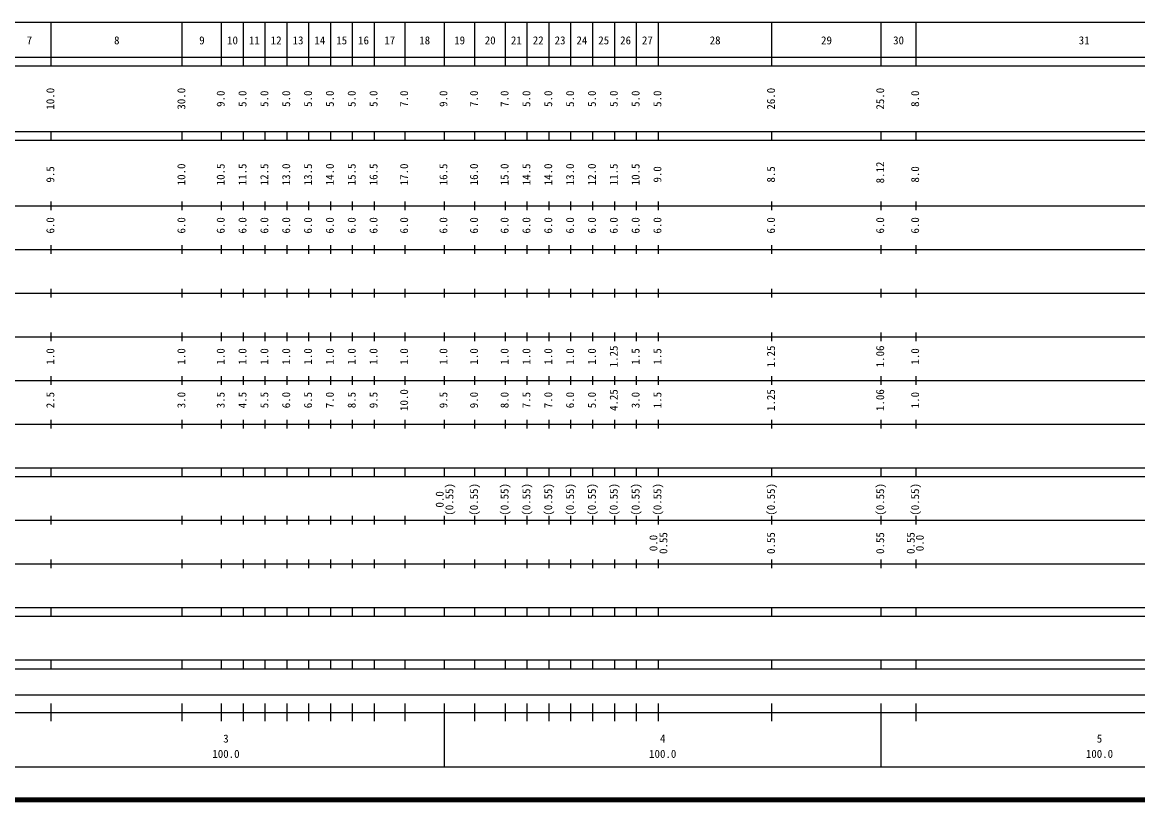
# Model space of a CAD drawing. Units: millimetres on the paper, enlarged 1000 times. Extents: x 40000 to 680000, y 20000 to 380000.
# Drawn here: x 271373 to 526752, y 20000 to 198000 of the extents above; entities that cross this region are included whole.
import ezdxf
from ezdxf.enums import TextEntityAlignment as Align

# ---------------------------------------------------------------- set-up
doc = ezdxf.new("R2010")
doc.units = ezdxf.units.MM
doc.header["$LTSCALE"] = 1000
doc.layers.add('M-TTL', color=2, linetype='Continuous', lineweight=140)
doc.layers.add('M-TTL-BAND', color=7, linetype='Continuous', lineweight=25)
doc.styles.add('ＭＳ ゴシック', font='')
doc.styles.get('ＭＳ ゴシック').set_extended_font_data('MS Gothic')

msp = doc.modelspace()

# ---------------------------------------------------------------- linework, layer by layer
at = {"layer": 'M-TTL'}
msp.add_line((40000, 20000), (680000, 20000), dxfattribs=at)
at = {"layer": 'M-TTL-BAND'}
for p, q in [((68000, 198000), (579000, 198000)), ((278000, 188000), (278000, 198000)), ((308000, 188000), (308000, 198000)), ((317000, 188000), (317000, 198000)), ((322000, 188000), (322000, 198000)), ((327000, 188000), (327000, 198000)), ((332000, 188000), (332000, 198000)), ((337000, 188000), (337000, 198000)), ((342000, 188000), (342000, 198000)), ((347000, 188000), (347000, 198000)), ((352000, 188000), (352000, 198000)), ((359000, 188000), (359000, 198000)), ((368000, 188000), (368000, 198000)), ((375000, 188000), (375000, 198000)), ((382000, 188000), (382000, 198000)), ((387000, 188000), (387000, 198000)), ((392000, 188000), (392000, 198000)), ((397000, 188000), (397000, 198000)), ((402000, 188000), (402000, 198000)), ((407000, 188000), (407000, 198000)), ((412000, 188000), (412000, 198000)), ((417000, 188000), (417000, 198000)), ((443000, 188000), (443000, 198000)), ((468000, 188000), (468000, 198000)), ((476000, 188000), (476000, 198000)), ((40000, 190000), (579000, 190000)), ((40000, 188000), (579000, 188000)), ((40000, 173000), (579000, 173000)), ((278000, 171000), (278000, 173000)), ((308000, 171000), (308000, 173000)), ((317000, 171000), (317000, 173000)), ((322000, 171000), (322000, 173000)), ((327000, 171000), (327000, 173000)), ((332000, 171000), (332000, 173000)), ((337000, 171000), (337000, 173000)), ((342000, 171000), (342000, 173000)), ((347000, 171000), (347000, 173000)), ((352000, 171000), (352000, 173000)), ((359000, 171000), (359000, 173000)), ((368000, 171000), (368000, 173000)), ((375000, 171000), (375000, 173000)), ((382000, 171000), (382000, 173000)), ((387000, 171000), (387000, 173000)), ((392000, 171000), (392000, 173000)), ((397000, 171000), (397000, 173000)), ((402000, 171000), (402000, 173000)), ((407000, 171000), (407000, 173000)), ((412000, 171000), (412000, 173000)), ((417000, 171000), (417000, 173000)), ((443000, 171000), (443000, 173000)), ((468000, 171000), (468000, 173000)), ((476000, 171000), (476000, 173000)), ((40000, 171000), (579000, 171000)), ((40000, 156000), (579000, 156000)), ((278000, 155000), (278000, 157000)), ((308000, 155000), (308000, 157000)), ((317000, 155000), (317000, 157000)), ((322000, 155000), (322000, 157000)), ((327000, 155000), (327000, 157000)), ((332000, 155000), (332000, 157000)), ((337000, 155000), (337000, 157000)), ((342000, 155000), (342000, 157000)), ((347000, 155000), (347000, 157000)), ((352000, 155000), (352000, 157000)), ((359000, 155000), (359000, 157000)), ((368000, 155000), (368000, 157000)), ((375000, 155000), (375000, 157000)), ((382000, 155000), (382000, 157000)), ((387000, 155000), (387000, 157000)), ((392000, 155000), (392000, 157000)), ((397000, 155000), (397000, 157000)), ((402000, 155000), (402000, 157000)), ((407000, 155000), (407000, 157000)), ((412000, 155000), (412000, 157000)), ((417000, 155000), (417000, 157000)), ((443000, 155000), (443000, 157000)), ((468000, 155000), (468000, 157000)), ((476000, 155000), (476000, 157000)), ((46000, 146000), (579000, 146000)), ((278000, 145000), (278000, 147000)), ((308000, 145000), (308000, 147000)), ((317000, 145000), (317000, 147000)), ((322000, 145000), (322000, 147000)), ((327000, 145000), (327000, 147000)), ((332000, 145000), (332000, 147000)), ((337000, 145000), (337000, 147000)), ((342000, 145000), (342000, 147000)), ((347000, 145000), (347000, 147000)), ((352000, 145000), (352000, 147000)), ((359000, 145000), (359000, 147000)), ((368000, 145000), (368000, 147000)), ((375000, 145000), (375000, 147000)), ((382000, 145000), (382000, 147000)), ((387000, 145000), (387000, 147000)), ((392000, 145000), (392000, 147000)), ((397000, 145000), (397000, 147000)), ((402000, 145000), (402000, 147000)), ((407000, 145000), (407000, 147000)), ((412000, 145000), (412000, 147000)), ((417000, 145000), (417000, 147000)), ((443000, 145000), (443000, 147000)), ((468000, 145000), (468000, 147000)), ((476000, 145000), (476000, 147000)), ((52000, 136000), (579000, 136000)), ((278000, 135000), (278000, 137000)), ((308000, 135000), (308000, 137000)), ((317000, 135000), (317000, 137000)), ((322000, 135000), (322000, 137000)), ((327000, 135000), (327000, 137000)), ((332000, 135000), (332000, 137000)), ((337000, 135000), (337000, 137000)), ((342000, 135000), (342000, 137000)), ((347000, 135000), (347000, 137000)), ((352000, 135000), (352000, 137000)), ((359000, 135000), (359000, 137000)), ((368000, 135000), (368000, 137000)), ((375000, 135000), (375000, 137000)), ((382000, 135000), (382000, 137000)), ((387000, 135000), (387000, 137000)), ((392000, 135000), (392000, 137000)), ((397000, 135000), (397000, 137000)), ((402000, 135000), (402000, 137000)), ((407000, 135000), (407000, 137000)), ((412000, 135000), (412000, 137000)), ((417000, 135000), (417000, 137000)), ((443000, 135000), (443000, 137000)), ((468000, 135000), (468000, 137000)), ((476000, 135000), (476000, 137000)), ((46000, 126000), (579000, 126000)), ((278000, 125000), (278000, 127000)), ((308000, 125000), (308000, 127000)), ((317000, 125000), (317000, 127000)), ((322000, 125000), (322000, 127000)), ((327000, 125000), (327000, 127000)), ((332000, 125000), (332000, 127000)), ((337000, 125000), (337000, 127000)), ((342000, 125000), (342000, 127000)), ((347000, 125000), (347000, 127000)), ((352000, 125000), (352000, 127000)), ((359000, 125000), (359000, 127000)), ((368000, 125000), (368000, 127000)), ((375000, 125000), (375000, 127000)), ((382000, 125000), (382000, 127000)), ((387000, 125000), (387000, 127000)), ((392000, 125000), (392000, 127000)), ((397000, 125000), (397000, 127000)), ((402000, 125000), (402000, 127000)), ((407000, 125000), (407000, 127000)), ((412000, 125000), (412000, 127000)), ((417000, 125000), (417000, 127000)), ((443000, 125000), (443000, 127000)), ((468000, 125000), (468000, 127000)), ((476000, 125000), (476000, 127000)), ((52000, 116000), (579000, 116000)), ((278000, 115000), (278000, 117000)), ((308000, 115000), (308000, 117000)), ((317000, 115000), (317000, 117000)), ((322000, 115000), (322000, 117000)), ((327000, 115000), (327000, 117000)), ((332000, 115000), (332000, 117000)), ((337000, 115000), (337000, 117000)), ((342000, 115000), (342000, 117000)), ((347000, 115000), (347000, 117000)), ((352000, 115000), (352000, 117000)), ((359000, 115000), (359000, 117000)), ((368000, 115000), (368000, 117000)), ((375000, 115000), (375000, 117000)), ((382000, 115000), (382000, 117000)), ((387000, 115000), (387000, 117000)), ((392000, 115000), (392000, 117000)), ((397000, 115000), (397000, 117000)), ((402000, 115000), (402000, 117000)), ((407000, 115000), (407000, 117000)), ((412000, 115000), (412000, 117000)), ((417000, 115000), (417000, 117000)), ((443000, 115000), (443000, 117000)), ((468000, 115000), (468000, 117000)), ((476000, 115000), (476000, 117000)), ((46000, 106000), (579000, 106000)), ((278000, 105000), (278000, 107000)), ((308000, 105000), (308000, 107000)), ((317000, 105000), (317000, 107000)), ((322000, 105000), (322000, 107000)), ((327000, 105000), (327000, 107000)), ((332000, 105000), (332000, 107000)), ((337000, 105000), (337000, 107000)), ((342000, 105000), (342000, 107000)), ((347000, 105000), (347000, 107000)), ((352000, 105000), (352000, 107000)), ((359000, 105000), (359000, 107000)), ((368000, 105000), (368000, 107000)), ((375000, 105000), (375000, 107000)), ((382000, 105000), (382000, 107000)), ((387000, 105000), (387000, 107000)), ((392000, 105000), (392000, 107000)), ((397000, 105000), (397000, 107000)), ((402000, 105000), (402000, 107000)), ((407000, 105000), (407000, 107000)), ((412000, 105000), (412000, 107000)), ((417000, 105000), (417000, 107000)), ((443000, 105000), (443000, 107000)), ((468000, 105000), (468000, 107000)), ((476000, 105000), (476000, 107000)), ((40000, 96000), (579000, 96000)), ((278000, 94000), (278000, 96000)), ((308000, 94000), (308000, 96000)), ((317000, 94000), (317000, 96000)), ((322000, 94000), (322000, 96000)), ((327000, 94000), (327000, 96000)), ((332000, 94000), (332000, 96000)), ((337000, 94000), (337000, 96000)), ((342000, 94000), (342000, 96000)), ((347000, 94000), (347000, 96000)), ((352000, 94000), (352000, 96000)), ((359000, 94000), (359000, 96000)), ((368000, 94000), (368000, 96000)), ((375000, 94000), (375000, 96000)), ((382000, 94000), (382000, 96000)), ((387000, 94000), (387000, 96000)), ((392000, 94000), (392000, 96000)), ((397000, 94000), (397000, 96000)), ((402000, 94000), (402000, 96000)), ((407000, 94000), (407000, 96000)), ((412000, 94000), (412000, 96000)), ((417000, 94000), (417000, 96000)), ((443000, 94000), (443000, 96000)), ((468000, 94000), (468000, 96000)), ((476000, 94000), (476000, 96000)), ((40000, 94000), (579000, 94000)), ((278000, 83000), (278000, 85000)), ((308000, 83000), (308000, 85000)), ((317000, 83000), (317000, 85000)), ((322000, 83000), (322000, 85000)), ((327000, 83000), (327000, 85000)), ((332000, 83000), (332000, 85000)), ((337000, 83000), (337000, 85000)), ((342000, 83000), (342000, 85000)), ((347000, 83000), (347000, 85000)), ((352000, 83000), (352000, 85000)), ((359000, 83000), (359000, 85000)), ((368000, 83000), (368000, 85000)), ((375000, 83000), (375000, 85000)), ((382000, 83000), (382000, 85000)), ((387000, 83000), (387000, 85000)), ((392000, 83000), (392000, 85000)), ((397000, 83000), (397000, 85000)), ((402000, 83000), (402000, 85000)), ((407000, 83000), (407000, 85000)), ((412000, 83000), (412000, 85000)), ((417000, 83000), (417000, 85000)), ((443000, 83000), (443000, 85000)), ((468000, 83000), (468000, 85000)), ((476000, 83000), (476000, 85000)), ((49000, 84000), (579000, 84000)), ((278000, 73000), (278000, 75000)), ((308000, 73000), (308000, 75000)), ((317000, 73000), (317000, 75000)), ((322000, 73000), (322000, 75000)), ((327000, 73000), (327000, 75000)), ((332000, 73000), (332000, 75000)), ((337000, 73000), (337000, 75000)), ((342000, 73000), (342000, 75000)), ((347000, 73000), (347000, 75000)), ((352000, 73000), (352000, 75000)), ((359000, 73000), (359000, 75000)), ((368000, 73000), (368000, 75000)), ((375000, 73000), (375000, 75000)), ((382000, 73000), (382000, 75000)), ((387000, 73000), (387000, 75000)), ((392000, 73000), (392000, 75000)), ((397000, 73000), (397000, 75000)), ((402000, 73000), (402000, 75000)), ((407000, 73000), (407000, 75000)), ((412000, 73000), (412000, 75000)), ((417000, 73000), (417000, 75000)), ((443000, 73000), (443000, 75000)), ((468000, 73000), (468000, 75000)), ((476000, 73000), (476000, 75000)), ((40000, 74000), (579000, 74000)), ((40000, 64000), (579000, 64000)), ((278000, 62000), (278000, 64000)), ((308000, 62000), (308000, 64000)), ((317000, 62000), (317000, 64000)), ((322000, 62000), (322000, 64000)), ((327000, 62000), (327000, 64000)), ((332000, 62000), (332000, 64000)), ((337000, 62000), (337000, 64000)), ((342000, 62000), (342000, 64000)), ((347000, 62000), (347000, 64000)), ((352000, 62000), (352000, 64000)), ((359000, 62000), (359000, 64000)), ((368000, 62000), (368000, 64000)), ((375000, 62000), (375000, 64000)), ((382000, 62000), (382000, 64000)), ((387000, 62000), (387000, 64000)), ((392000, 62000), (392000, 64000)), ((397000, 62000), (397000, 64000)), ((402000, 62000), (402000, 64000)), ((407000, 62000), (407000, 64000)), ((412000, 62000), (412000, 64000)), ((417000, 62000), (417000, 64000)), ((443000, 62000), (443000, 64000)), ((468000, 62000), (468000, 64000)), ((476000, 62000), (476000, 64000)), ((40000, 62000), (579000, 62000)), ((40000, 52000), (579000, 52000)), ((278000, 50000), (278000, 52000)), ((308000, 50000), (308000, 52000)), ((317000, 50000), (317000, 52000)), ((322000, 50000), (322000, 52000)), ((327000, 50000), (327000, 52000)), ((332000, 50000), (332000, 52000)), ((337000, 50000), (337000, 52000)), ((342000, 50000), (342000, 52000)), ((347000, 50000), (347000, 52000)), ((352000, 50000), (352000, 52000)), ((359000, 50000), (359000, 52000)), ((368000, 50000), (368000, 52000)), ((375000, 50000), (375000, 52000)), ((382000, 50000), (382000, 52000)), ((387000, 50000), (387000, 52000)), ((392000, 50000), (392000, 52000)), ((397000, 50000), (397000, 52000)), ((402000, 50000), (402000, 52000)), ((407000, 50000), (407000, 52000)), ((412000, 50000), (412000, 52000)), ((417000, 50000), (417000, 52000)), ((443000, 50000), (443000, 52000)), ((468000, 50000), (468000, 52000)), ((476000, 50000), (476000, 52000)), ((40000, 50000), (579000, 50000)), ((71000, 44000), (565000, 44000)), ((278000, 38000), (278000, 42000)), ((308000, 38000), (308000, 42000)), ((317000, 38000), (317000, 42000)), ((322000, 38000), (322000, 42000)), ((327000, 38000), (327000, 42000)), ((332000, 38000), (332000, 42000)), ((337000, 38000), (337000, 42000)), ((342000, 38000), (342000, 42000)), ((347000, 38000), (347000, 42000)), ((352000, 38000), (352000, 42000)), ((359000, 38000), (359000, 42000)), ((368000, 27500), (368000, 42000)), ((375000, 38000), (375000, 42000)), ((382000, 38000), (382000, 42000)), ((387000, 38000), (387000, 42000)), ((392000, 38000), (392000, 42000)), ((397000, 38000), (397000, 42000)), ((402000, 38000), (402000, 42000)), ((407000, 38000), (407000, 42000)), ((412000, 38000), (412000, 42000)), ((417000, 38000), (417000, 42000)), ((443000, 38000), (443000, 42000)), ((468000, 27500), (468000, 42000)), ((476000, 38000), (476000, 42000)), ((40000, 40000), (579000, 40000)), ((68000, 27500), (579000, 27500))]:
    msp.add_line(p, q, dxfattribs=at)

# ---------------------------------------------------------------- texts
at = {"layer": 'M-TTL-BAND', "style": 'ＭＳ ゴシック'}
for s, p in [('7', (273000, 192405)), ('8', (293000, 192405)), ('9', (312500, 192405)), ('10', (319500, 192405)), ('11', (324500, 192405)), ('12', (329500, 192405)), ('13', (334500, 192405)), ('14', (339500, 192405)), ('15', (344500, 192405)), ('16', (349500, 192405)), ('17', (355500, 192405)), ('18', (363500, 192405)), ('19', (371500, 192405)), ('20', (378500, 192405)), ('21', (384500, 192405)), ('22', (389500, 192405)), ('23', (394500, 192405)), ('24', (399500, 192405)), ('25', (404500, 192405)), ('26', (409500, 192405)), ('27', (414500, 192405)), ('28', (430000, 192405)), ('29', (455500, 192405)), ('30', (472000, 192405)), ('31', (514500, 192405)), ('3', (318000, 32523)), ('4', (418000, 32523)), ('5', (518000, 32523)), ('100.0', (318000, 29033)), ('100.0', (418000, 29033)), ('100.0', (518000, 29033))]:
    msp.add_text(s, height=1833, dxfattribs=at).set_placement(p, align=Align.BOTTOM_CENTER)
for s, p in [('10.0', (279247, 180500)), ('30.0', (309247, 180500)), ('9.0', (318247, 180500)), ('5.0', (323247, 180500)), ('5.0', (328247, 180500)), ('5.0', (333247, 180500)), ('5.0', (338247, 180500)), ('5.0', (343247, 180500)), ('5.0', (348247, 180500)), ('5.0', (353247, 180500)), ('7.0', (360247, 180500)), ('9.0', (369247, 180500)), ('7.0', (376247, 180500)), ('7.0', (383247, 180500)), ('5.0', (388247, 180500)), ('5.0', (393247, 180500)), ('5.0', (398247, 180500)), ('5.0', (403247, 180500)), ('5.0', (408247, 180500)), ('5.0', (413247, 180500)), ('5.0', (418247, 180500)), ('26.0', (444247, 180500)), ('25.0', (469247, 180500)), ('8.0', (477247, 180500)), ('9.5', (279247, 163174)), ('10.0', (309247, 163174)), ('10.5', (318247, 163174)), ('11.5', (323247, 163174)), ('12.5', (328247, 163174)), ('13.0', (333247, 163174)), ('13.5', (338247, 163174)), ('14.0', (343247, 163174)), ('15.5', (348247, 163174)), ('16.5', (353247, 163174)), ('17.0', (360247, 163174)), ('16.5', (369247, 163174)), ('16.0', (376247, 163174)), ('15.0', (383247, 163174)), ('14.5', (388247, 163174)), ('14.0', (393247, 163174)), ('13.0', (398247, 163174)), ('12.0', (403247, 163174)), ('11.5', (408247, 163174)), ('10.5', (413247, 163174)), ('9.0', (418247, 163174)), ('8.5', (444247, 163174)), ('8.12', (469247, 163609)), ('8.0', (477247, 163174)), ('6.0', (279247, 151500)), ('6.0', (309247, 151500)), ('6.0', (318247, 151500)), ('6.0', (323247, 151500)), ('6.0', (328247, 151500)), ('6.0', (333247, 151500)), ('6.0', (338247, 151500)), ('6.0', (343247, 151500)), ('6.0', (348247, 151500)), ('6.0', (353247, 151500)), ('6.0', (360247, 151500)), ('6.0', (369247, 151500)), ('6.0', (376247, 151500)), ('6.0', (383247, 151500)), ('6.0', (388247, 151500)), ('6.0', (393247, 151500)), ('6.0', (398247, 151500)), ('6.0', (403247, 151500)), ('6.0', (408247, 151500)), ('6.0', (413247, 151500)), ('6.0', (418247, 151500)), ('6.0', (444247, 151500)), ('6.0', (469247, 151500)), ('6.0', (477247, 151500)), ('1.0', (279247, 121500)), ('1.0', (309247, 121500)), ('1.0', (318247, 121500)), ('1.0', (323247, 121500)), ('1.0', (328247, 121500)), ('1.0', (333247, 121500)), ('1.0', (338247, 121500)), ('1.0', (343247, 121500)), ('1.0', (348247, 121500)), ('1.0', (353247, 121500)), ('1.0', (360247, 121500)), ('1.0', (369247, 121500)), ('1.0', (376247, 121500)), ('1.0', (383247, 121500)), ('1.0', (388247, 121500)), ('1.0', (393247, 121500)), ('1.0', (398247, 121500)), ('1.0', (403247, 121500)), ('1.25', (408247, 121500)), ('1.5', (413247, 121500)), ('1.5', (418247, 121500)), ('1.25', (444247, 121500)), ('1.06', (469247, 121500)), ('1.0', (477247, 121500)), ('2.5', (279247, 111500)), ('3.0', (309247, 111500)), ('3.5', (318247, 111500)), ('4.5', (323247, 111500)), ('5.5', (328247, 111500)), ('6.0', (333247, 111500)), ('6.5', (338247, 111500)), ('7.0', (343247, 111500)), ('8.5', (348247, 111500)), ('9.5', (353247, 111500)), ('10.0', (360247, 111500)), ('9.5', (369247, 111500)), ('9.0', (376247, 111500)), ('8.0', (383247, 111500)), ('7.5', (388247, 111500)), ('7.0', (393247, 111500)), ('6.0', (398247, 111500)), ('5.0', (403247, 111500)), ('4.25', (408247, 111500)), ('3.0', (413247, 111500)), ('1.5', (418247, 111500)), ('1.25', (444247, 111500)), ('1.06', (469247, 111500)), ('1.0', (477247, 111500)), ('(0.55)', (370617, 88764)), ('(0.55)', (376247, 88764)), ('(0.55)', (383247, 88764)), ('(0.55)', (388247, 88764)), ('(0.55)', (393247, 88764)), ('(0.55)', (398247, 88764)), ('(0.55)', (403247, 88764)), ('(0.55)', (408247, 88764)), ('(0.55)', (413247, 88764)), ('(0.55)', (418247, 88764)), ('(0.55)', (444247, 88764)), ('(0.55)', (469247, 88764)), ('(0.55)', (477247, 88764)), ('0.0', (368393, 88764)), ('0.0', (417330, 78764)), ('0.55', (419617, 78764)), ('0.55', (444247, 78764)), ('0.55', (469247, 78764)), ('0.55', (476247, 78764)), ('0.0', (478316, 78764))]:
    msp.add_text(s, height=1833, rotation=90, dxfattribs=at).set_placement(p, align=Align.BOTTOM_CENTER)

doc.saveas('drawing.dxf')
